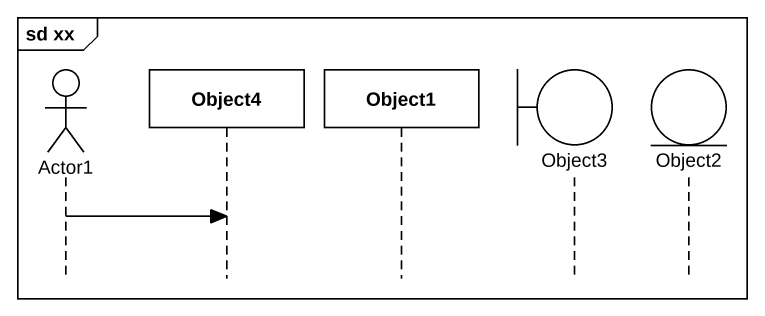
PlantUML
@startuml
mainframe sd xx
hide footbox
actor Actor1
participant Object4
participant Object1
boundary Object3
entity Object2

Actor1 -> Object4
@enduml
